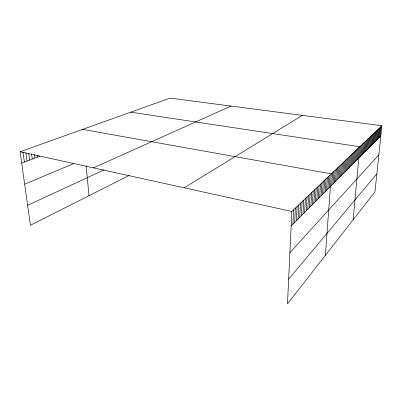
<?xml version="1.0" encoding="UTF-8"?>
<svg xmlns="http://www.w3.org/2000/svg" width="402" height="402" viewBox="0 0 402 402"><rect width="100%" height="100%" fill="white"/><g stroke="black" fill="none" stroke-linecap="round" stroke-linejoin="round"><path stroke-width="0.6" d="M381.9 125.736L291.837 211.462L287.485 303.877L374.976 191.824L381.9 125.736L170.041 98.123L20.1 151.745L30.421 225.271L129.183 175.438M292.917 224.18L293.611 209.769M294.656 222.432L295.364 208.1M296.369 220.713L297.093 206.457M298.063 219.01L298.797 204.834M299.736 217.331L300.48 203.231M301.384 215.678L302.143 201.648M303.013 214.04L303.781 200.09M304.621 212.427L305.399 198.548M306.208 210.834L306.997 197.025M307.776 209.256L308.575 195.528M309.324 207.703L310.133 194.04M310.852 206.171L311.676 192.578M312.364 204.653L313.193 191.131M313.856 203.156L314.696 189.704M315.329 201.673L316.178 188.292M316.786 200.211L317.64 186.9M318.223 198.769L319.087 185.523M319.64 197.342L320.515 184.161M321.047 195.935L321.927 182.82M322.434 194.538L323.324 181.493M323.806 193.161L324.7 180.181M325.163 191.804L326.062 178.885M326.499 190.458L327.409 177.604M327.826 189.131L328.741 176.337M329.132 187.814L330.052 175.081M325.384 255.335L331.354 173.845L82.631 129.384M331.715 185.221L332.65 172.614M332.992 183.935L333.931 171.393M334.253 182.669L335.203 170.187M335.504 181.418L336.454 168.991M336.735 180.176L337.695 167.815M337.956 178.955L338.916 166.644M339.162 177.744L340.127 165.493M340.358 176.543L341.328 164.353M341.539 175.357L342.514 163.227M342.705 174.187L343.685 162.112M343.861 173.026L344.841 161.006M345.001 171.88L345.991 159.916M346.132 170.744L347.122 158.835M347.248 169.624L348.243 157.77M348.353 168.513L349.353 156.715M349.449 167.413L350.454 155.669M350.534 166.327L351.539 154.634M351.604 165.252L352.614 153.609M352.665 164.187L353.68 152.599M353.715 163.132L354.73 151.599M354.755 162.091L355.77 150.604M355.78 161.056L356.805 149.624M356.8 160.036L357.825 148.655M357.805 159.026L358.835 147.69M353.167 219.753L359.835 146.74L130.781 112.163M359.79 157.031L360.82 145.8M360.77 156.051L361.8 144.866M361.735 155.077L362.77 143.941M362.694 154.117L363.735 143.027M363.644 153.162L364.684 142.122M364.584 152.222L365.624 141.228M365.513 151.288L366.559 140.338M366.433 150.363L367.478 139.464M367.348 149.443L368.393 138.589M368.247 148.539L369.297 137.73M369.147 147.64L370.197 136.876M370.031 146.75L371.081 136.032M370.91 145.866L371.966 135.193M371.78 144.991L372.835 134.363M372.639 144.127L373.699 133.544M373.493 143.273L374.553 132.73M374.342 142.424L375.398 131.926M375.177 141.579L376.237 131.127M376.011 140.745L377.071 130.333M376.83 139.921L377.895 129.55M377.649 139.102L378.709 128.776M378.453 138.293L379.518 128.002M379.257 137.489L380.317 127.243M380.051 136.69L381.111 126.484M288.646 279.144L376.86 173.845M289.897 252.667L378.85 154.835M291.154 225.949L380.835 135.901M184.176 187.799L302.425 115.379M27.627 205.357L104.108 169.855M93.45 167.865L231.014 106.073M24.658 184.232L73.767 163.513M21.698 163.112L39.909 156.192M20.1 151.745L291.837 211.462M22.974 151.966L24.376 162.091M25.894 152.78L27.029 161.086M28.783 153.589L29.658 160.086M31.597 154.132L32.255 159.097M34.346 154.413L34.833 158.122M37.145 155.303L37.381 157.152M86.123 165.735L89.008 195.709"/></g></svg>
